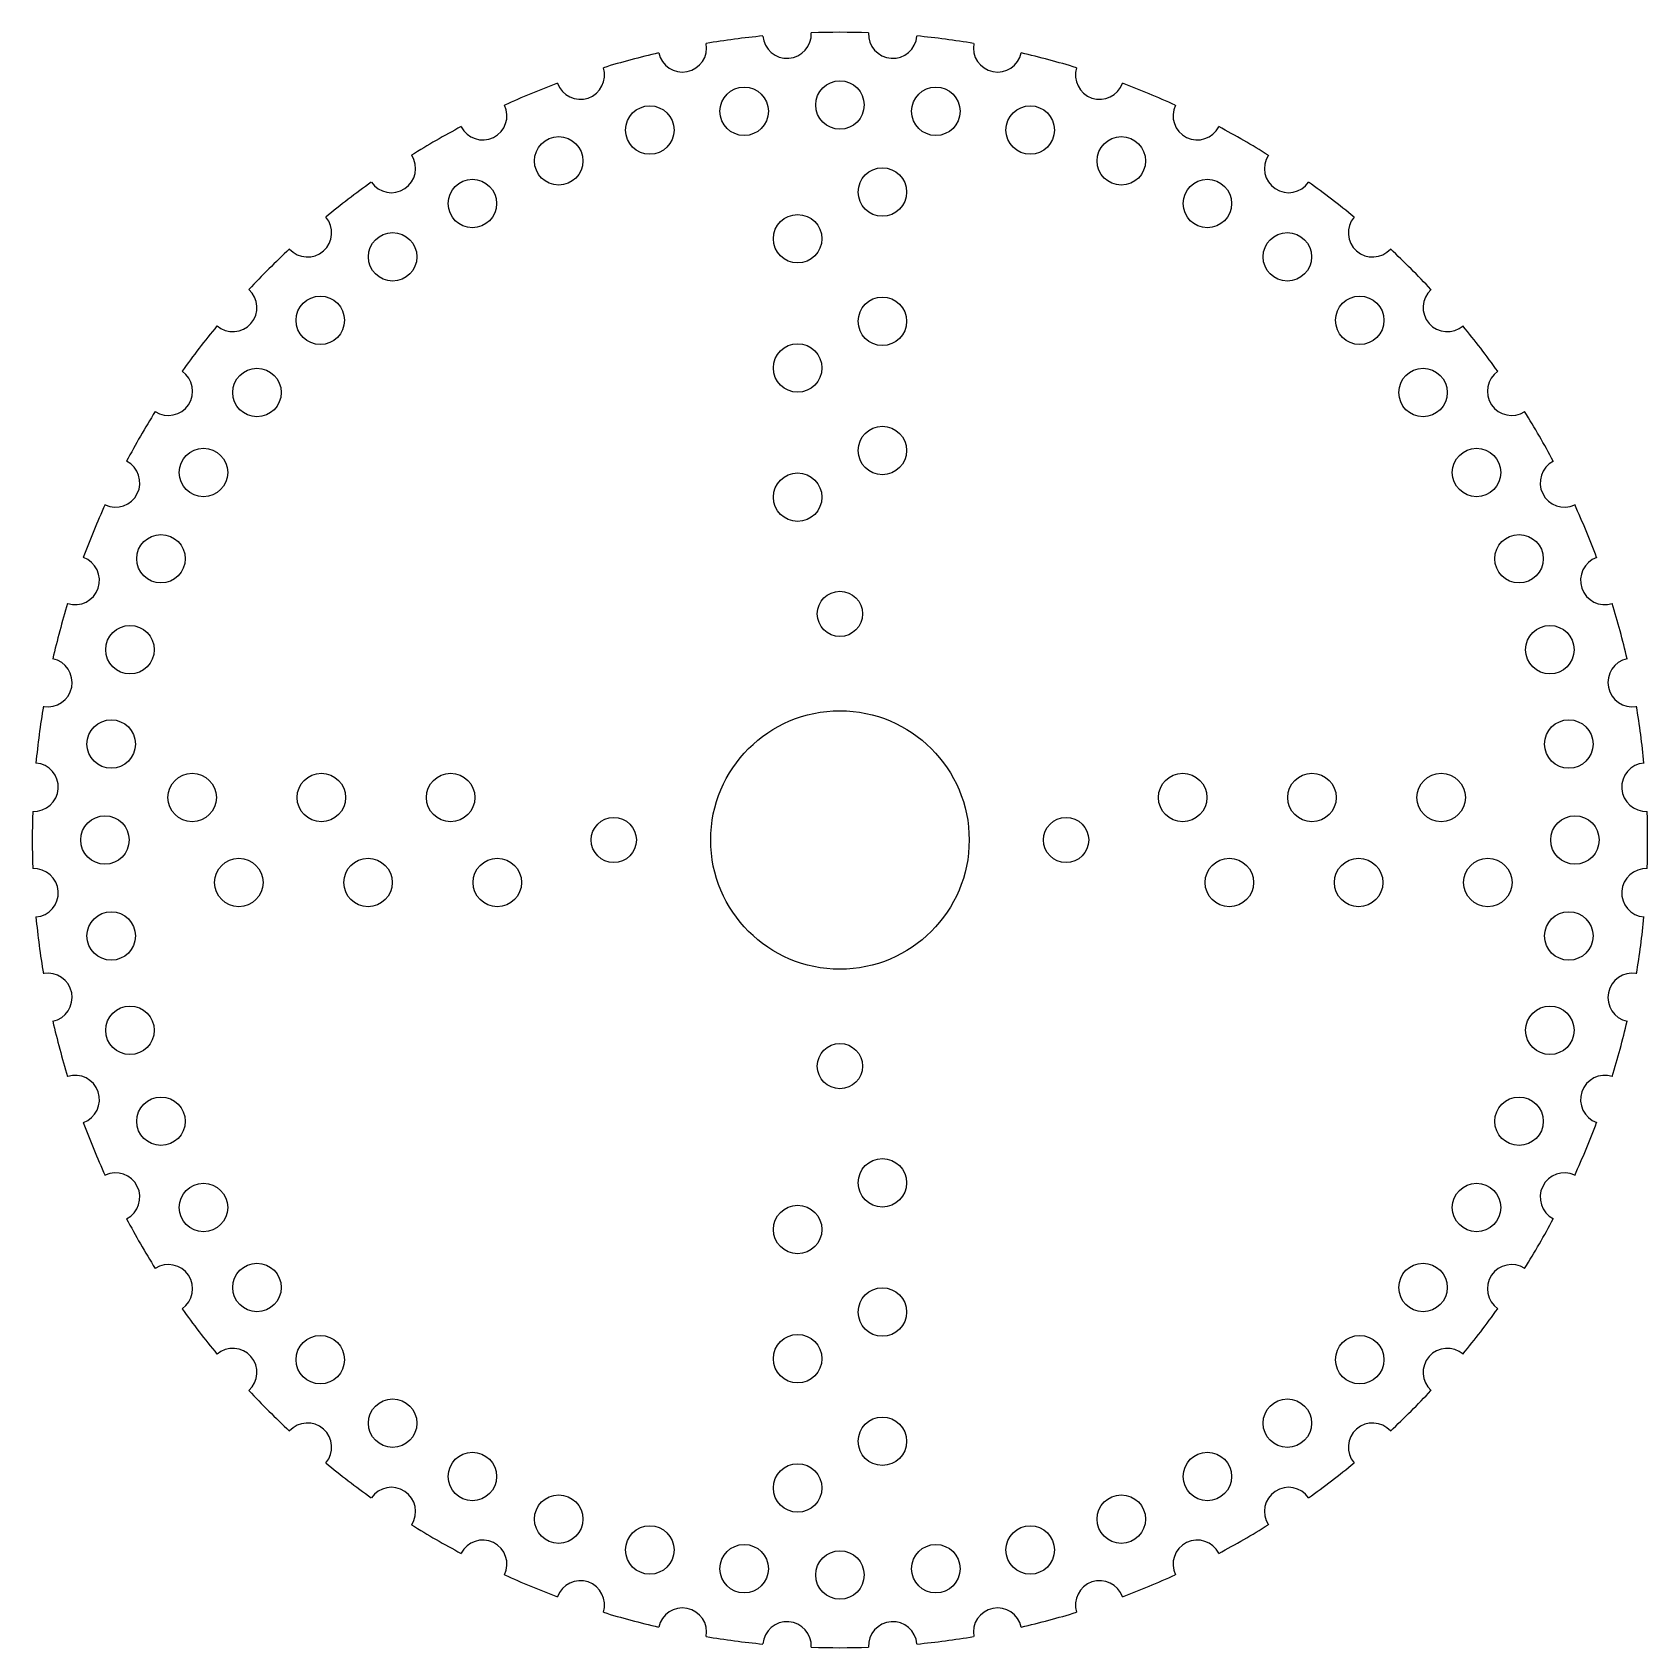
# Model space of a CAD drawing. Extents: x 121 to 221, y -29 to 71.
import ezdxf

# ---------------------------------------------------------------- set-up
doc = ezdxf.new("R2010")
doc.units = 0
doc.layers.add('VISIBLE', color=7, linetype='CONTINUOUS')

msp = doc.modelspace()

# ---------------------------------------------------------------- linework, layer by layer
at = {"layer": 'VISIBLE'}
for centre, radius in [((164.85, 66.61), 1.5), ((170.78, 67), 1.5), ((176.72, 66.61), 1.5), ((159.01, 65.45), 1.5), ((182.56, 65.45), 1.5), ((153.37, 63.54), 1.5), ((188.2, 63.54), 1.5), ((173.41, 61.61), 1.5), ((148.03, 60.9), 1.5), ((193.53, 60.9), 1.5), ((168.16, 58.72), 1.5), ((143.09, 57.6), 1.5), ((198.48, 57.6), 1.5), ((138.61, 53.67), 1.5), ((173.41, 53.61), 1.5), ((202.96, 53.67), 1.5), ((168.16, 50.72), 1.5), ((134.69, 49.2), 1.5), ((206.88, 49.2), 1.5), ((173.41, 45.61), 1.5), ((131.38, 44.25), 1.5), ((210.19, 44.25), 1.5), ((168.16, 42.72), 1.5), ((128.75, 38.91), 1.5), ((212.82, 38.91), 1.5), ((170.78, 35.5), 1.4), ((126.83, 33.28), 1.5), ((214.73, 33.28), 1.5), ((170.78, 21.5), 8), ((125.67, 27.44), 1.5), ((215.9, 27.44), 1.5), ((130.68, 24.13), 1.5), ((138.68, 24.13), 1.5), ((146.68, 24.13), 1.5), ((192, 24.13), 1.5), ((200, 24.13), 1.5), ((208, 24.13), 1.5), ((125.28, 21.5), 1.5), ((156.78, 21.5), 1.4), ((184.78, 21.5), 1.4), ((216.28, 21.5), 1.5), ((133.57, 18.87), 1.5), ((141.57, 18.87), 1.5), ((149.57, 18.87), 1.5), ((194.89, 18.87), 1.5), ((202.89, 18.87), 1.5), ((210.89, 18.87), 1.5), ((125.67, 15.56), 1.5), ((215.9, 15.56), 1.5), ((126.83, 9.72), 1.5), ((214.73, 9.72), 1.5), ((170.78, 7.5), 1.4), ((128.75, 4.09), 1.5), ((212.82, 4.09), 1.5), ((173.41, 0.28), 1.5), ((131.38, -1.25), 1.5), ((210.19, -1.25), 1.5), ((168.16, -2.61), 1.5), ((134.69, -6.2), 1.5), ((206.88, -6.2), 1.5), ((173.41, -7.72), 1.5), ((138.61, -10.67), 1.5), ((168.16, -10.61), 1.5), ((202.96, -10.67), 1.5), ((143.09, -14.6), 1.5), ((198.48, -14.6), 1.5), ((173.41, -15.72), 1.5), ((148.03, -17.9), 1.5), ((193.53, -17.9), 1.5), ((168.16, -18.61), 1.5), ((153.37, -20.54), 1.5), ((188.2, -20.54), 1.5), ((159.01, -22.45), 1.5), ((182.56, -22.45), 1.5), ((164.85, -23.61), 1.5), ((170.78, -24), 1.5), ((176.72, -23.61), 1.5)]:
    msp.add_circle(centre, radius, dxfattribs=at)
for centre, radius, start, end in [((170.78, 21.5), 50, 95.4689, 99.5311), ((167.51, 71.39), 1.5, 184.6095, 2.8905), ((170.78, 21.5), 50, 87.9689, 92.0311), ((174.05, 71.39), 1.5, 177.1095, 355.3905), ((170.78, 21.5), 50, 80.4689, 84.5311), ((170.78, 21.5), 50, 102.9689, 107.0311), ((161.03, 70.54), 1.5, 192.1095, 10.3905), ((180.54, 70.54), 1.5, 169.6095, 347.8905), ((170.78, 21.5), 50, 72.9689, 77.0311), ((154.71, 68.85), 1.5, 199.6095, 17.8905), ((186.86, 68.85), 1.5, 162.1095, 340.3905), ((170.78, 21.5), 50, 110.4689, 114.5311), ((170.78, 21.5), 50, 65.4689, 69.5311), ((148.67, 66.34), 1.5, 207.1095, 25.3905), ((192.9, 66.34), 1.5, 154.6095, 332.8905), ((170.78, 21.5), 50, 117.9689, 122.0311), ((170.78, 21.5), 50, 57.9689, 62.0311), ((143.01, 63.07), 1.5, 214.6095, 32.8905), ((198.56, 63.07), 1.5, 147.1095, 325.3905), ((170.78, 21.5), 50, 125.4689, 129.5311), ((170.78, 21.5), 50, 50.4689, 54.5311), ((137.82, 59.09), 1.5, 222.1095, 40.3905), ((203.75, 59.09), 1.5, 139.6095, 317.8905), ((170.78, 21.5), 50, 132.9689, 137.0311), ((170.78, 21.5), 50, 42.9689, 47.0311), ((133.19, 54.47), 1.5, 229.6095, 47.8905), ((208.38, 54.47), 1.5, 132.1095, 310.3905), ((170.78, 21.5), 50, 140.4689, 144.5311), ((170.78, 21.5), 50, 35.4689, 39.5311), ((129.21, 49.28), 1.5, 237.1095, 55.3905), ((212.36, 49.28), 1.5, 124.6095, 302.8905), ((170.78, 21.5), 50, 147.9689, 152.0311), ((170.78, 21.5), 50, 27.9689, 32.0311), ((125.94, 43.61), 1.5, 244.6095, 62.8905), ((215.63, 43.61), 1.5, 117.1095, 295.3905), ((170.78, 21.5), 50, 155.4689, 159.5311), ((170.78, 21.5), 50, 20.4689, 24.5311), ((123.44, 37.57), 1.5, 252.1095, 70.3905), ((218.13, 37.57), 1.5, 109.6095, 287.8905), ((170.78, 21.5), 50, 162.9689, 167.0311), ((170.78, 21.5), 50, 12.9689, 17.0311), ((121.75, 31.25), 1.5, 259.6095, 77.8905), ((219.82, 31.25), 1.5, 102.1095, 280.3905), ((170.78, 21.5), 50, 170.4689, 174.5311), ((170.78, 21.5), 50, 5.4689, 9.5311), ((120.89, 24.77), 1.5, 267.1095, 85.3905), ((220.68, 24.77), 1.5, 94.6095, 272.8905), ((170.78, 21.5), 50, 177.9689, 182.0311), ((170.78, 21.5), 50, 357.9689, 2.0311), ((120.89, 18.23), 1.5, 274.6095, 92.8905), ((220.68, 18.23), 1.5, 87.1095, 265.3905), ((170.78, 21.5), 50, 185.4689, 189.5311), ((170.78, 21.5), 50, 350.4689, 354.5311), ((121.75, 11.75), 1.5, 282.1095, 100.3905), ((219.82, 11.75), 1.5, 79.6095, 257.8905), ((170.78, 21.5), 50, 192.9689, 197.0311), ((170.78, 21.5), 50, 342.9689, 347.0311), ((123.44, 5.43), 1.5, 289.6095, 107.8905), ((218.13, 5.43), 1.5, 72.1095, 250.3905), ((170.78, 21.5), 50, 200.4689, 204.5311), ((170.78, 21.5), 50, 335.4689, 339.5311), ((125.94, -0.61), 1.5, 297.1095, 115.3905), ((215.63, -0.61), 1.5, 64.6095, 242.8905), ((170.78, 21.5), 50, 207.9689, 212.0311), ((170.78, 21.5), 50, 327.9689, 332.0311), ((129.21, -6.28), 1.5, 304.6095, 122.8905), ((212.36, -6.28), 1.5, 57.1095, 235.3905), ((170.78, 21.5), 50, 215.4689, 219.5311), ((170.78, 21.5), 50, 320.4689, 324.5311), ((133.19, -11.47), 1.5, 312.1095, 130.3905), ((208.38, -11.47), 1.5, 49.6095, 227.8905), ((170.78, 21.5), 50, 222.9689, 227.0311), ((170.78, 21.5), 50, 312.9689, 317.0311), ((137.82, -16.09), 1.5, 319.6095, 137.8905), ((203.75, -16.09), 1.5, 42.1095, 220.3905), ((170.78, 21.5), 50, 230.4689, 234.5311), ((170.78, 21.5), 50, 305.4689, 309.5311), ((143.01, -20.07), 1.5, 327.1095, 145.3905), ((198.56, -20.07), 1.5, 34.6095, 212.8905), ((170.78, 21.5), 50, 237.9689, 242.0311), ((170.78, 21.5), 50, 297.9689, 302.0311), ((148.67, -23.34), 1.5, 334.6095, 152.8905), ((192.9, -23.34), 1.5, 27.1095, 205.3905), ((170.78, 21.5), 50, 245.4689, 249.5311), ((170.78, 21.5), 50, 290.4689, 294.5311), ((154.71, -25.85), 1.5, 342.1095, 160.3905), ((186.86, -25.85), 1.5, 19.6095, 197.8905), ((170.78, 21.5), 50, 252.9689, 257.0311), ((161.03, -27.54), 1.5, 349.6095, 167.8905), ((167.51, -28.39), 1.5, 357.1095, 175.3905), ((174.05, -28.39), 1.5, 4.6095, 182.8905), ((180.54, -27.54), 1.5, 12.1095, 190.3905), ((170.78, 21.5), 50, 282.9689, 287.0311), ((170.78, 21.5), 50, 260.4689, 264.5311), ((170.78, 21.5), 50, 275.4689, 279.5311), ((170.78, 21.5), 50, 267.9689, 272.0311)]:
    msp.add_arc(centre, radius, start, end, dxfattribs=at)

doc.saveas('drawing.dxf')
